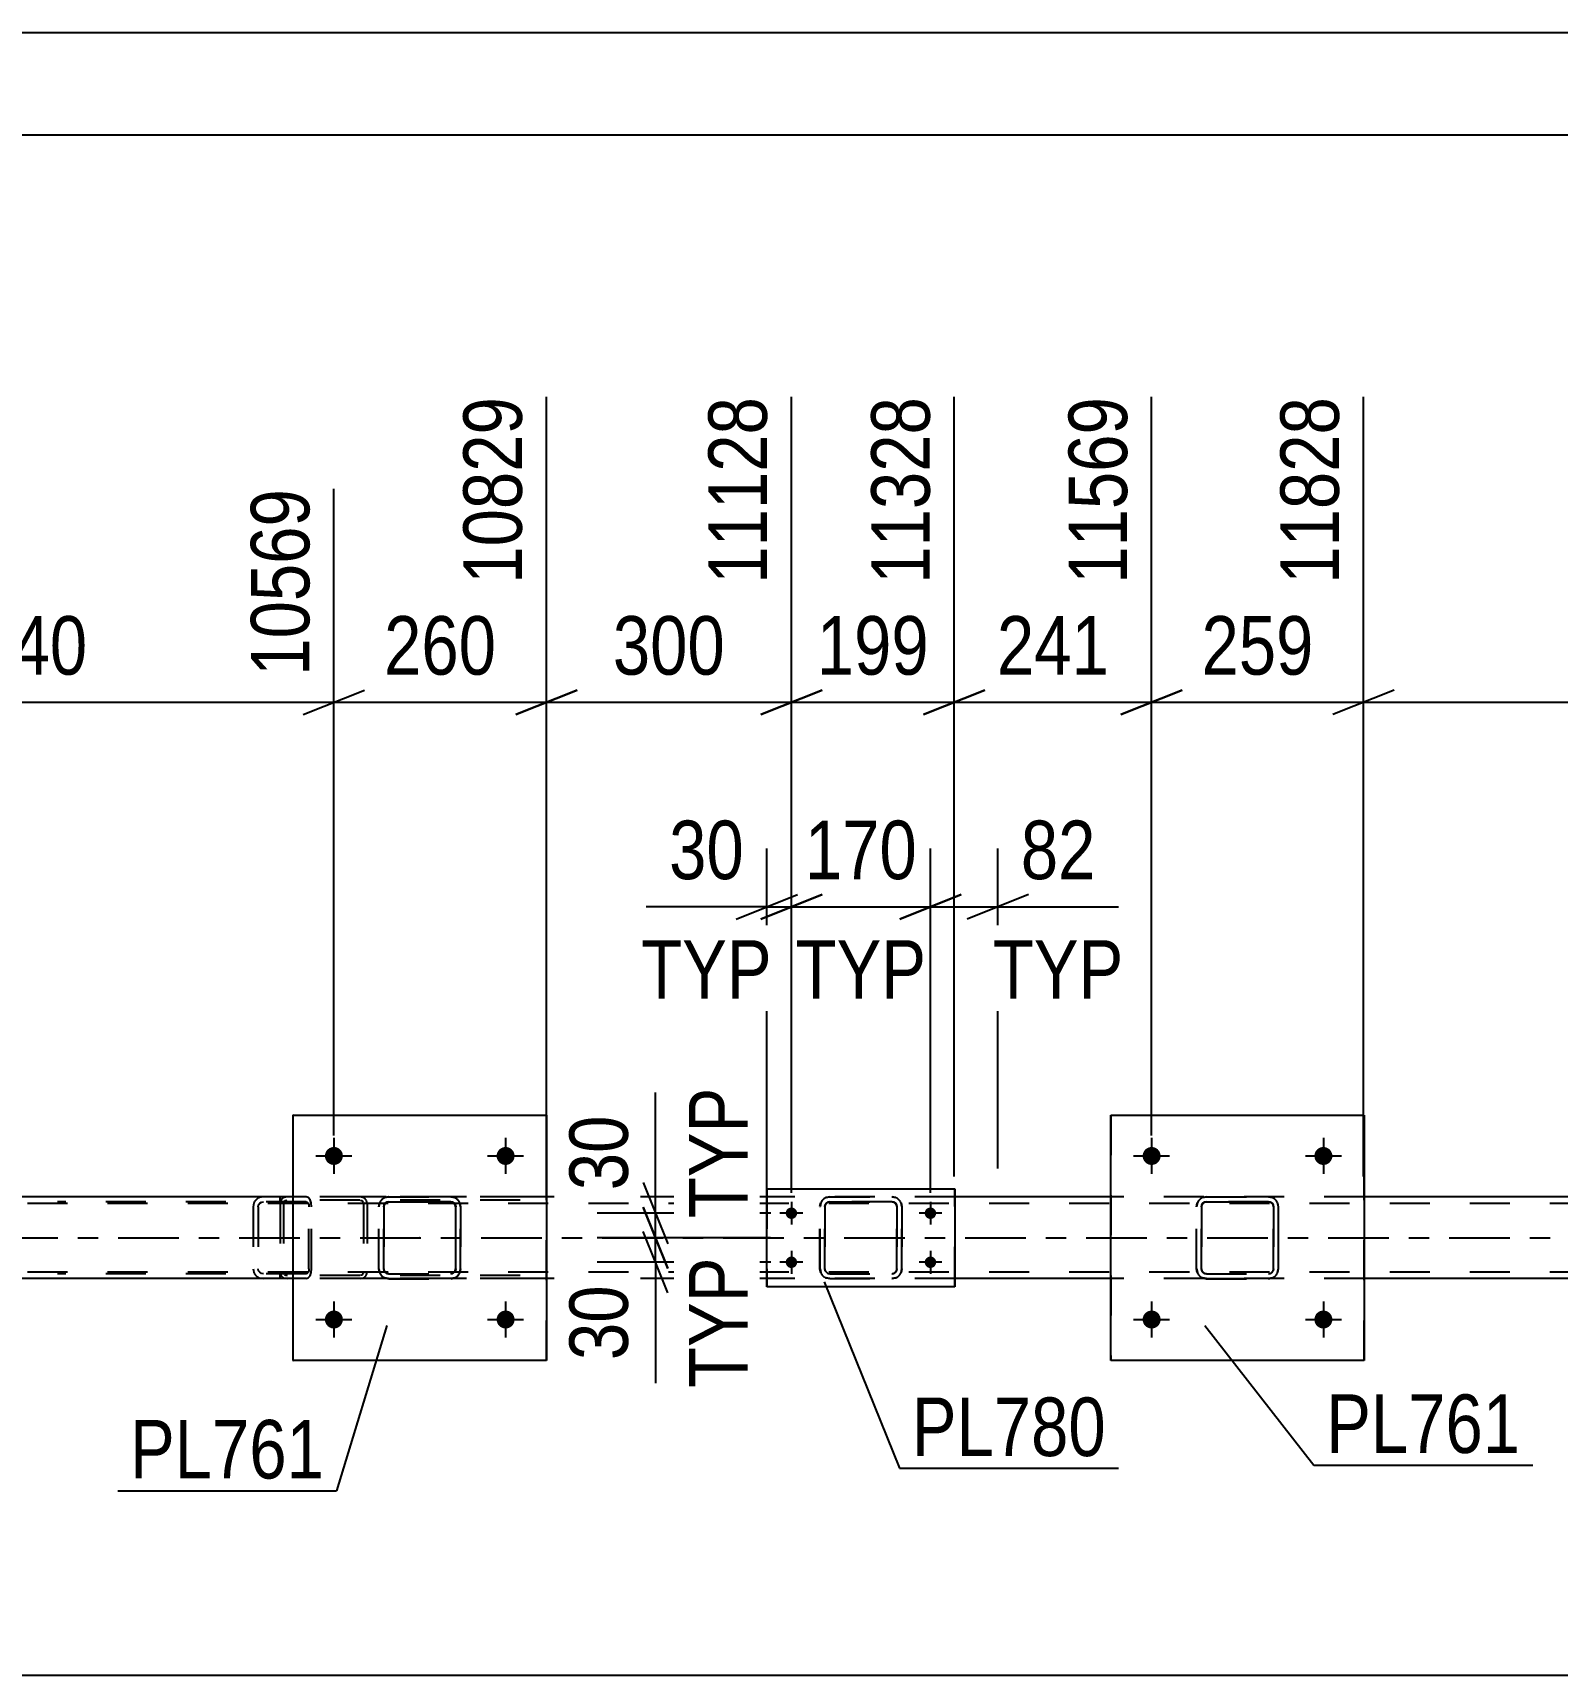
# Model space of a CAD drawing. Header units: millimetres. Extents: x -82 to 759, y -428 to 166.
# Drawn here: x 407.1 to 481.7, y 85.3 to 165.6 of the extents above; entities that cross this region are included whole.
import ezdxf

# ---------------------------------------------------------------- set-up
doc = ezdxf.new("R2010")
doc.units = ezdxf.units.MM
doc.linetypes.add('DXK_LINE_DOT2', pattern=[3.9198, 1.9599, -1.9599])
doc.linetypes.add('DXK_LINE_DOT3', pattern=[5.9187, 2.979, -0.9799, 0.9799, -0.9799])
doc.styles.add('Arial Narrow', font='ARIALN.TTF', dxfattribs={"height": 0.2})

# ---------------------------------------------------------------- blocks, each defined once
blk = doc.blocks.new('Unknown-814409776-1133')
at = {"color": 5, "linetype": 'Continuous'}
for p, q in [((759.422, 165.635), (-81.578, 165.635)), ((754.422, 160.635), (-76.578, 160.635))]:
    blk.add_line(p, q, dxfattribs=at)
blk = doc.blocks.new('Part-814409776-2544 - 2476')
at = {"color": 2, "linetype": 'Continuous'}
for p, q in [((459.818, 100.703), (459.818, 112.703)), ((459.818, 112.703), (459.818, 112.703)), ((459.818, 112.703), (472.218, 112.703)), ((472.218, 112.703), (472.218, 100.703)), ((459.818, 100.703), (459.818, 100.703)), ((472.218, 100.703), (459.818, 100.703))]:
    blk.add_line(p, q, dxfattribs=at)
at = {"color": 7, "linetype": 'DXK_LINE_DOT2'}
for p, q in [((459.818, 112.703), (459.818, 100.703)), ((459.818, 112.703), (459.818, 112.703)), ((472.218, 100.703), (472.218, 112.703)), ((459.818, 100.703), (459.818, 100.703))]:
    blk.add_line(p, q, dxfattribs=at)
blk = doc.blocks.new('Part-814409776-2545 - 2476')
at = {"color": 7, "linetype": 'DXK_LINE_DOT2'}
for p, q in [((464.31, 108.668), (464.494, 108.704)), ((464.498, 108.703), (464.315, 108.667)), ((464.402, 108.446), (464.324, 108.394)), ((464.329, 108.393), (464.406, 108.445)), ((464.494, 108.464), (464.402, 108.446)), ((464.406, 108.445), (464.498, 108.463)), ((464.498, 108.703), (464.494, 108.704)), ((464.494, 108.704), (467.534, 108.704)), ((464.494, 108.464), (464.498, 108.463)), ((467.534, 108.464), (464.494, 108.464)), ((464.498, 108.703), (467.538, 108.703)), ((464.498, 108.463), (467.538, 108.463)), ((467.534, 108.704), (467.538, 108.703)), ((467.534, 108.704), (467.717, 108.668)), ((467.538, 108.463), (467.534, 108.464)), ((467.625, 108.446), (467.534, 108.464)), ((467.722, 108.667), (467.538, 108.703)), ((467.538, 108.463), (467.63, 108.445)), ((467.625, 108.446), (467.63, 108.445)), ((467.703, 108.394), (467.625, 108.446)), ((467.63, 108.445), (467.708, 108.393)), ((464.014, 108.224), (464.05, 108.408)), ((464.014, 108.224), (464.018, 108.223)), ((464.014, 105.184), (464.014, 108.224)), ((464.055, 108.407), (464.018, 108.223)), ((464.018, 105.183), (464.018, 108.223)), ((464.272, 108.316), (464.254, 108.224)), ((464.258, 108.223), (464.254, 108.224)), ((464.254, 108.224), (464.254, 105.184)), ((464.258, 108.223), (464.277, 108.315)), ((464.258, 105.183), (464.258, 108.223)), ((464.324, 108.394), (464.272, 108.316)), ((464.277, 108.315), (464.329, 108.393)), ((467.755, 108.316), (467.703, 108.394)), ((467.708, 108.393), (467.76, 108.315)), ((467.774, 108.224), (467.755, 108.316)), ((467.76, 108.315), (467.778, 108.223)), ((467.778, 108.223), (467.774, 108.224)), ((467.774, 108.224), (467.774, 105.184)), ((467.778, 105.183), (467.778, 108.223)), ((467.977, 108.408), (468.014, 108.224)), ((468.018, 108.223), (467.982, 108.407)), ((468.018, 108.223), (468.014, 108.224)), ((468.014, 108.224), (468.014, 105.184)), ((468.018, 105.183), (468.018, 108.223)), ((464.018, 105.183), (464.014, 105.184)), ((464.05, 105.001), (464.014, 105.184)), ((464.018, 105.183), (464.055, 105)), ((464.254, 105.184), (464.258, 105.183)), ((464.254, 105.184), (464.272, 105.092)), ((464.277, 105.092), (464.258, 105.183)), ((464.272, 105.092), (464.324, 105.015)), ((464.329, 105.014), (464.277, 105.092)), ((464.31, 104.741), (464.315, 104.74)), ((464.494, 104.704), (464.31, 104.741)), ((464.315, 104.74), (464.498, 104.703)), ((464.324, 105.015), (464.402, 104.963)), ((464.406, 104.962), (464.329, 105.014)), ((464.402, 104.963), (464.494, 104.944)), ((464.498, 104.943), (464.406, 104.962)), ((464.498, 104.943), (464.494, 104.944)), ((464.494, 104.944), (467.534, 104.944)), ((464.498, 104.703), (464.494, 104.704)), ((464.494, 104.704), (467.534, 104.704)), ((464.498, 104.943), (467.538, 104.943)), ((464.498, 104.703), (467.538, 104.703)), ((467.534, 104.944), (467.625, 104.963)), ((467.534, 104.944), (467.538, 104.943)), ((467.717, 104.741), (467.534, 104.704)), ((467.534, 104.704), (467.538, 104.703)), ((467.63, 104.962), (467.538, 104.943)), ((467.538, 104.703), (467.722, 104.74)), ((467.625, 104.963), (467.703, 105.015)), ((467.708, 105.014), (467.63, 104.962)), ((467.703, 105.015), (467.755, 105.092)), ((467.76, 105.092), (467.708, 105.014)), ((467.755, 105.092), (467.774, 105.184)), ((467.778, 105.183), (467.76, 105.092)), ((467.774, 105.184), (467.778, 105.183)), ((468.014, 105.184), (467.977, 105.001)), ((467.982, 105), (468.018, 105.183)), ((468.014, 105.184), (468.018, 105.183))]:
    blk.add_line(p, q, dxfattribs=at)
at = {"color": 7, "linetype": 'DXK_LINE_DOT3'}
blk.add_line((466.021, 106.703), (466.01, 106.705), dxfattribs=at)
at = {"color": 7, "linetype": 'DXK_LINE_DOT2'}
for centre, start, end in [((464.494, 108.224), 112.5, 157.5), ((464.498, 108.223), 112.5, 157.5), ((467.534, 108.224), 22.49999, 67.49999), ((467.538, 108.223), 22.49999, 67.49999), ((464.494, 105.184), 202.49999, 247.49999), ((464.498, 105.183), 202.49999, 247.49999), ((467.534, 105.184), 292.5, 337.5), ((467.538, 105.183), 292.5, 337.5)]:
    blk.add_arc(centre, 0.48, start, end, dxfattribs=at)
blk = doc.blocks.new('Part-814409776-2550 - 2476')
at = {"color": 2, "linetype": 'Continuous'}
for p, q in [((419.819, 112.703), (419.818, 112.703)), ((419.819, 100.703), (419.819, 112.703)), ((419.819, 112.703), (432.219, 112.703)), ((432.219, 112.703), (432.219, 100.703)), ((419.818, 100.703), (419.819, 100.703)), ((432.219, 100.703), (419.819, 100.703))]:
    blk.add_line(p, q, dxfattribs=at)
at = {"color": 7, "linetype": 'DXK_LINE_DOT2'}
for p, q in [((419.818, 112.703), (419.818, 100.703)), ((419.819, 112.703), (419.818, 112.703)), ((432.218, 100.703), (432.218, 112.703)), ((419.819, 100.703), (419.818, 100.703))]:
    blk.add_line(p, q, dxfattribs=at)
blk = doc.blocks.new('Bolt-814409776-2529 - 2476')
at = {"linetype": 'Continuous'}
for points in [[(461.378, 110.704), (461.388, 110.796), (461.416, 110.883), (461.462, 110.963), (461.524, 111.031), (461.598, 111.085), (461.682, 111.123), (461.772, 111.142), (461.864, 111.142), (461.954, 111.123), (462.038, 111.085), (462.113, 111.031), (462.174, 110.963), (462.22, 110.883), (462.249, 110.796), (462.258, 110.704), (462.249, 110.613), (462.22, 110.525), (462.174, 110.445), (462.113, 110.377), (462.038, 110.323), (461.954, 110.286), (461.864, 110.266), (461.772, 110.266), (461.682, 110.286), (461.598, 110.323), (461.524, 110.377), (461.462, 110.445), (461.416, 110.525), (461.388, 110.613)], [(469.778, 110.704), (469.788, 110.796), (469.816, 110.883), (469.862, 110.963), (469.924, 111.031), (469.998, 111.085), (470.082, 111.123), (470.172, 111.142), (470.264, 111.142), (470.354, 111.123), (470.438, 111.085), (470.513, 111.031), (470.574, 110.963), (470.62, 110.883), (470.649, 110.796), (470.658, 110.704), (470.649, 110.613), (470.62, 110.525), (470.574, 110.445), (470.513, 110.377), (470.438, 110.323), (470.354, 110.286), (470.264, 110.266), (470.172, 110.266), (470.082, 110.286), (469.998, 110.323), (469.924, 110.377), (469.862, 110.445), (469.816, 110.525), (469.788, 110.613)]]:
    blk.add_hatch(color=1, dxfattribs=at).paths.add_polyline_path(points)
at = {"color": 1, "linetype": 'Continuous'}
for p, q in [((461.818, 111.584), (461.818, 109.824)), ((470.218, 111.584), (470.218, 109.824)), ((460.938, 110.704), (462.698, 110.704)), ((469.338, 110.704), (471.098, 110.704))]:
    blk.add_line(p, q, dxfattribs=at)
blk = doc.blocks.new('Bolt-814409776-2530 - 2476')
at = {"linetype": 'Continuous'}
for points in [[(461.378, 102.704), (461.388, 102.796), (461.416, 102.883), (461.462, 102.963), (461.524, 103.031), (461.598, 103.085), (461.682, 103.123), (461.772, 103.142), (461.864, 103.142), (461.954, 103.123), (462.038, 103.085), (462.113, 103.031), (462.174, 102.963), (462.22, 102.883), (462.249, 102.796), (462.258, 102.704), (462.249, 102.613), (462.22, 102.525), (462.174, 102.445), (462.113, 102.377), (462.038, 102.323), (461.954, 102.286), (461.864, 102.266), (461.772, 102.266), (461.682, 102.286), (461.598, 102.323), (461.524, 102.377), (461.462, 102.445), (461.416, 102.525), (461.388, 102.613)], [(469.778, 102.704), (469.788, 102.796), (469.816, 102.883), (469.862, 102.963), (469.924, 103.031), (469.998, 103.085), (470.082, 103.123), (470.172, 103.142), (470.264, 103.142), (470.354, 103.123), (470.438, 103.085), (470.513, 103.031), (470.574, 102.963), (470.62, 102.883), (470.649, 102.796), (470.658, 102.704), (470.649, 102.613), (470.62, 102.525), (470.574, 102.445), (470.513, 102.377), (470.438, 102.323), (470.354, 102.286), (470.264, 102.266), (470.172, 102.266), (470.082, 102.286), (469.998, 102.323), (469.924, 102.377), (469.862, 102.445), (469.816, 102.525), (469.788, 102.613)]]:
    blk.add_hatch(color=1, dxfattribs=at).paths.add_polyline_path(points)
at = {"color": 1, "linetype": 'Continuous'}
for p, q in [((461.818, 103.584), (461.818, 101.824)), ((470.218, 103.584), (470.218, 101.824)), ((460.938, 102.704), (462.698, 102.704)), ((469.338, 102.704), (471.098, 102.704))]:
    blk.add_line(p, q, dxfattribs=at)
blk = doc.blocks.new('Bolt-814409776-2531 - 2476')
at = {"linetype": 'Continuous'}
for points in [[(421.379, 110.704), (421.388, 110.796), (421.417, 110.883), (421.463, 110.963), (421.524, 111.031), (421.599, 111.085), (421.683, 111.123), (421.773, 111.142), (421.865, 111.142), (421.955, 111.123), (422.039, 111.085), (422.113, 111.031), (422.175, 110.963), (422.221, 110.883), (422.249, 110.796), (422.259, 110.704), (422.249, 110.613), (422.22, 110.525), (422.174, 110.445), (422.113, 110.377), (422.039, 110.323), (421.954, 110.286), (421.865, 110.266), (421.773, 110.266), (421.683, 110.286), (421.599, 110.323), (421.524, 110.377), (421.463, 110.445), (421.417, 110.525), (421.388, 110.613)], [(429.779, 110.704), (429.788, 110.796), (429.817, 110.883), (429.863, 110.963), (429.924, 111.031), (429.999, 111.085), (430.083, 111.123), (430.173, 111.142), (430.265, 111.142), (430.355, 111.123), (430.439, 111.085), (430.513, 111.031), (430.575, 110.963), (430.621, 110.883), (430.649, 110.796), (430.659, 110.704), (430.649, 110.613), (430.62, 110.525), (430.574, 110.445), (430.513, 110.377), (430.439, 110.323), (430.354, 110.286), (430.265, 110.266), (430.173, 110.266), (430.083, 110.286), (429.999, 110.323), (429.924, 110.377), (429.863, 110.445), (429.817, 110.525), (429.788, 110.613)]]:
    blk.add_hatch(color=1, dxfattribs=at).paths.add_polyline_path(points)
at = {"color": 1, "linetype": 'Continuous'}
for p, q in [((421.819, 111.584), (421.819, 109.824)), ((430.219, 111.584), (430.219, 109.824)), ((420.939, 110.704), (422.699, 110.704)), ((429.339, 110.704), (431.099, 110.704))]:
    blk.add_line(p, q, dxfattribs=at)
blk = doc.blocks.new('Bolt-814409776-2532 - 2476')
at = {"linetype": 'Continuous'}
for points in [[(421.379, 102.704), (421.388, 102.796), (421.417, 102.883), (421.463, 102.963), (421.524, 103.031), (421.599, 103.085), (421.683, 103.123), (421.773, 103.142), (421.865, 103.142), (421.955, 103.123), (422.039, 103.085), (422.113, 103.031), (422.175, 102.963), (422.221, 102.883), (422.249, 102.796), (422.259, 102.704), (422.249, 102.613), (422.22, 102.525), (422.174, 102.445), (422.113, 102.377), (422.039, 102.323), (421.954, 102.286), (421.865, 102.266), (421.773, 102.266), (421.683, 102.286), (421.599, 102.323), (421.524, 102.377), (421.463, 102.445), (421.417, 102.525), (421.388, 102.613)], [(429.779, 102.704), (429.788, 102.796), (429.817, 102.883), (429.863, 102.963), (429.924, 103.031), (429.999, 103.085), (430.083, 103.123), (430.173, 103.142), (430.265, 103.142), (430.355, 103.123), (430.439, 103.085), (430.513, 103.031), (430.575, 102.963), (430.621, 102.883), (430.649, 102.796), (430.659, 102.704), (430.649, 102.613), (430.62, 102.525), (430.574, 102.445), (430.513, 102.377), (430.439, 102.323), (430.354, 102.286), (430.265, 102.266), (430.173, 102.266), (430.083, 102.286), (429.999, 102.323), (429.924, 102.377), (429.863, 102.445), (429.817, 102.525), (429.788, 102.613)]]:
    blk.add_hatch(color=1, dxfattribs=at).paths.add_polyline_path(points)
at = {"color": 1, "linetype": 'Continuous'}
for p, q in [((421.819, 103.584), (421.819, 101.824)), ((430.219, 103.584), (430.219, 101.824)), ((420.939, 102.704), (422.699, 102.704)), ((429.339, 102.704), (431.099, 102.704))]:
    blk.add_line(p, q, dxfattribs=at)
blk = doc.blocks.new('Part-814409776-2551 - 2476')
at = {"color": 7, "linetype": 'DXK_LINE_DOT2'}
for p, q in [((424.31, 108.668), (424.494, 108.704)), ((424.498, 108.703), (424.315, 108.667)), ((424.402, 108.446), (424.324, 108.394)), ((424.329, 108.393), (424.407, 108.445)), ((424.494, 108.464), (424.402, 108.446)), ((424.407, 108.445), (424.498, 108.463)), ((424.498, 108.703), (424.494, 108.704)), ((424.494, 108.704), (427.534, 108.704)), ((424.494, 108.464), (424.498, 108.463)), ((427.534, 108.464), (424.494, 108.464)), ((424.498, 108.703), (427.538, 108.703)), ((424.498, 108.463), (427.538, 108.463)), ((427.534, 108.704), (427.538, 108.703)), ((427.534, 108.704), (427.717, 108.668)), ((427.538, 108.463), (427.534, 108.464)), ((427.626, 108.446), (427.534, 108.464)), ((427.722, 108.667), (427.538, 108.703)), ((427.538, 108.463), (427.63, 108.445)), ((427.626, 108.446), (427.63, 108.445)), ((427.703, 108.394), (427.626, 108.446)), ((427.63, 108.445), (427.708, 108.393)), ((424.014, 108.224), (424.05, 108.408)), ((424.014, 108.224), (424.018, 108.223)), ((424.014, 105.184), (424.014, 108.224)), ((424.055, 108.407), (424.018, 108.223)), ((424.018, 105.183), (424.018, 108.223)), ((424.272, 108.316), (424.254, 108.224)), ((424.258, 108.223), (424.254, 108.224)), ((424.254, 108.224), (424.254, 105.184)), ((424.258, 108.223), (424.277, 108.315)), ((424.258, 105.183), (424.258, 108.223)), ((424.324, 108.394), (424.272, 108.316)), ((424.277, 108.315), (424.329, 108.393)), ((427.755, 108.316), (427.703, 108.394)), ((427.708, 108.393), (427.76, 108.315)), ((427.774, 108.224), (427.755, 108.316)), ((427.76, 108.315), (427.778, 108.223)), ((427.778, 108.223), (427.774, 108.224)), ((427.774, 108.224), (427.774, 105.184)), ((427.778, 105.183), (427.778, 108.223)), ((427.977, 108.408), (428.014, 108.224)), ((428.018, 108.223), (427.982, 108.407)), ((428.018, 108.223), (428.014, 108.224)), ((428.014, 108.224), (428.014, 105.184)), ((428.018, 105.183), (428.018, 108.223)), ((424.018, 105.183), (424.014, 105.184)), ((424.05, 105.001), (424.014, 105.184)), ((424.018, 105.183), (424.055, 105)), ((424.254, 105.184), (424.258, 105.183)), ((424.254, 105.184), (424.272, 105.092)), ((424.277, 105.092), (424.258, 105.183)), ((424.272, 105.092), (424.324, 105.015)), ((424.329, 105.014), (424.277, 105.092)), ((424.31, 104.741), (424.315, 104.74)), ((424.494, 104.704), (424.31, 104.741)), ((424.315, 104.74), (424.498, 104.703)), ((424.324, 105.015), (424.402, 104.963)), ((424.407, 104.962), (424.329, 105.014)), ((424.402, 104.963), (424.494, 104.944)), ((424.498, 104.943), (424.407, 104.962)), ((424.498, 104.943), (424.494, 104.944)), ((424.494, 104.944), (427.534, 104.944)), ((424.498, 104.703), (424.494, 104.704)), ((424.494, 104.704), (427.534, 104.704)), ((424.498, 104.943), (427.538, 104.943)), ((424.498, 104.703), (427.538, 104.703)), ((427.534, 104.944), (427.626, 104.963)), ((427.534, 104.944), (427.538, 104.943)), ((427.717, 104.741), (427.534, 104.704)), ((427.534, 104.704), (427.538, 104.703)), ((427.63, 104.962), (427.538, 104.943)), ((427.538, 104.703), (427.722, 104.74)), ((427.626, 104.963), (427.703, 105.015)), ((427.708, 105.014), (427.63, 104.962)), ((427.703, 105.015), (427.755, 105.092)), ((427.76, 105.092), (427.708, 105.014)), ((427.755, 105.092), (427.774, 105.184)), ((427.778, 105.183), (427.76, 105.092)), ((427.774, 105.184), (427.778, 105.183)), ((428.014, 105.184), (427.977, 105.001)), ((427.982, 105), (428.018, 105.183)), ((428.014, 105.184), (428.018, 105.183))]:
    blk.add_line(p, q, dxfattribs=at)
at = {"color": 7, "linetype": 'DXK_LINE_DOT3'}
blk.add_line((426.022, 106.703), (426.011, 106.705), dxfattribs=at)
at = {"color": 7, "linetype": 'DXK_LINE_DOT2'}
for centre, start, end in [((424.494, 108.224), 112.5, 157.5), ((424.498, 108.223), 112.5, 157.5), ((427.534, 108.224), 22.49999, 67.49999), ((427.538, 108.223), 22.49999, 67.49999), ((424.494, 105.184), 202.49999, 247.49999), ((424.498, 105.183), 202.49999, 247.49999), ((427.534, 105.184), 292.5, 337.5), ((427.538, 105.183), 292.5, 337.5)]:
    blk.add_arc(centre, 0.48, start, end, dxfattribs=at)
blk = doc.blocks.new('Part-814409776-2566 - 2476')
at = {"color": 2, "linetype": 'Continuous'}
for p, q in [((419.819, 108.704), (392.219, 108.704)), ((442.999, 108.704), (432.219, 108.704)), ((459.818, 108.704), (452.199, 108.704)), ((499.821, 108.704), (472.218, 108.704)), ((419.819, 104.704), (392.219, 104.704)), ((442.999, 104.704), (432.219, 104.704)), ((459.818, 104.704), (452.199, 104.704)), ((499.821, 104.704), (472.218, 104.704))]:
    blk.add_line(p, q, dxfattribs=at)
at = {"color": 7, "linetype": 'DXK_LINE_DOT2'}
for p, q in [((432.219, 108.704), (419.819, 108.704)), ((452.199, 108.704), (442.999, 108.704)), ((472.218, 108.704), (459.818, 108.704)), ((647.894, 108.384), (50.22, 108.384)), ((647.894, 105.024), (50.22, 105.024)), ((432.219, 104.704), (419.819, 104.704)), ((452.199, 104.704), (442.999, 104.704)), ((472.218, 104.704), (459.818, 104.704))]:
    blk.add_line(p, q, dxfattribs=at)
at = {"color": 7, "linetype": 'DXK_LINE_DOT3'}
blk.add_line((50.22, 106.704), (647.894, 106.704), dxfattribs=at)
blk = doc.blocks.new('Part-814409776-2676 - 2476')
at = {"color": 7, "linetype": 'DXK_LINE_DOT2'}
for p, q in [((419.21, 108.507), (419.184, 108.384)), ((419.354, 108.384), (419.367, 108.446)), ((419.367, 108.446), (419.404, 108.497)), ((419.525, 108.704), (419.394, 108.68)), ((419.404, 108.497), (419.459, 108.532)), ((419.459, 108.532), (419.525, 108.544)), ((434.853, 108.704), (419.525, 108.704)), ((434.853, 108.544), (419.525, 108.544)), ((423.23, 108.68), (423.1, 108.704)), ((423.1, 108.544), (423.165, 108.532)), ((423.165, 108.532), (423.221, 108.497)), ((423.221, 108.497), (423.257, 108.446)), ((423.257, 108.446), (423.27, 108.384)), ((423.441, 108.384), (423.415, 108.507)), ((419.184, 108.384), (419.184, 105.024)), ((419.354, 108.384), (419.354, 105.024)), ((423.27, 108.384), (423.27, 105.024)), ((423.441, 108.384), (423.441, 105.024)), ((419.184, 105.024), (419.21, 104.902)), ((419.367, 104.963), (419.354, 105.024)), ((419.404, 104.911), (419.367, 104.963)), ((419.394, 104.729), (419.525, 104.704)), ((419.404, 104.911), (419.435, 104.892)), ((419.435, 104.892), (419.459, 104.877)), ((419.459, 104.877), (419.525, 104.864)), ((434.853, 104.864), (419.525, 104.864)), ((434.853, 104.704), (419.525, 104.704)), ((423.165, 104.877), (423.1, 104.864)), ((423.1, 104.704), (423.23, 104.729)), ((423.221, 104.911), (423.165, 104.877)), ((423.257, 104.963), (423.221, 104.911)), ((423.27, 105.024), (423.257, 104.963)), ((423.415, 104.902), (423.441, 105.024))]:
    blk.add_line(p, q, dxfattribs=at)
for centre, start, end in [((419.512, 108.37), 110.75831, 155.68004), ((423.113, 108.37), 24.31996, 69.24168), ((419.512, 105.038), 204.31996, 249.24168), ((423.113, 105.038), 290.75831, 335.68004)]:
    blk.add_arc(centre, 0.331, start, end, dxfattribs=at)
blk = doc.blocks.new('Part-814409776-2746 - 2476')
at = {"color": 7, "linetype": 'DXK_LINE_DOT2'}
for p, q in [((445.737, 108.564), (445.739, 108.564)), ((445.892, 108.668), (446.076, 108.705)), ((446.078, 108.705), (445.895, 108.668)), ((445.984, 108.446), (445.906, 108.394)), ((445.909, 108.394), (445.987, 108.446)), ((446.076, 108.465), (445.984, 108.446)), ((445.987, 108.446), (446.078, 108.465)), ((446.078, 108.705), (446.076, 108.705)), ((446.076, 108.705), (449.116, 108.705)), ((446.076, 108.465), (446.078, 108.465)), ((449.116, 108.465), (446.076, 108.465)), ((446.078, 108.705), (449.118, 108.705)), ((446.078, 108.465), (449.118, 108.465)), ((449.116, 108.705), (449.118, 108.705)), ((449.116, 108.705), (449.3, 108.668)), ((449.118, 108.465), (449.116, 108.465)), ((449.208, 108.446), (449.116, 108.465)), ((449.302, 108.668), (449.118, 108.705)), ((449.118, 108.465), (449.21, 108.446)), ((449.286, 108.394), (449.208, 108.446)), ((449.21, 108.446), (449.288, 108.394)), ((445.596, 108.225), (445.633, 108.408)), ((445.596, 108.225), (445.598, 108.225)), ((445.596, 105.185), (445.596, 108.225)), ((445.635, 108.408), (445.598, 108.225)), ((445.598, 105.185), (445.598, 108.225)), ((445.854, 108.317), (445.836, 108.225)), ((445.838, 108.225), (445.836, 108.225)), ((445.836, 108.225), (445.836, 105.185)), ((445.838, 108.225), (445.857, 108.317)), ((445.838, 105.185), (445.838, 108.225)), ((445.906, 108.394), (445.854, 108.317)), ((445.857, 108.317), (445.909, 108.394)), ((449.286, 108.394), (449.288, 108.394)), ((449.338, 108.317), (449.286, 108.394)), ((449.288, 108.394), (449.34, 108.317)), ((449.356, 108.225), (449.338, 108.317)), ((449.34, 108.317), (449.358, 108.225)), ((449.358, 108.225), (449.356, 108.225)), ((449.356, 108.225), (449.356, 105.185)), ((449.358, 105.185), (449.358, 108.225)), ((449.559, 108.408), (449.596, 108.225)), ((449.598, 108.225), (449.562, 108.408)), ((449.598, 108.225), (449.596, 108.225)), ((449.596, 108.225), (449.596, 105.185)), ((449.598, 105.185), (449.598, 108.225)), ((445.598, 105.185), (445.596, 105.185)), ((445.633, 105.001), (445.596, 105.185)), ((445.598, 105.185), (445.635, 105.001)), ((445.737, 104.845), (445.739, 104.845)), ((445.836, 105.185), (445.838, 105.185)), ((445.836, 105.185), (445.854, 105.093)), ((445.857, 105.093), (445.838, 105.185)), ((445.854, 105.093), (445.906, 105.015)), ((445.909, 105.015), (445.857, 105.093)), ((446.076, 104.705), (445.892, 104.741)), ((445.895, 104.741), (446.078, 104.705)), ((445.906, 105.015), (445.984, 104.963)), ((445.987, 104.963), (445.909, 105.015)), ((445.984, 104.963), (446.076, 104.945)), ((446.078, 104.945), (445.987, 104.963)), ((446.078, 104.945), (446.076, 104.945)), ((446.076, 104.945), (449.116, 104.945)), ((446.078, 104.705), (446.076, 104.705)), ((446.076, 104.705), (449.116, 104.705)), ((446.078, 104.945), (449.118, 104.945)), ((446.078, 104.705), (449.118, 104.705)), ((449.116, 104.945), (449.208, 104.963)), ((449.116, 104.945), (449.118, 104.945)), ((449.3, 104.741), (449.116, 104.705)), ((449.116, 104.705), (449.118, 104.705)), ((449.21, 104.963), (449.118, 104.945)), ((449.118, 104.705), (449.302, 104.741)), ((449.208, 104.963), (449.286, 105.015)), ((449.288, 105.015), (449.21, 104.963)), ((449.286, 105.015), (449.338, 105.093)), ((449.286, 105.015), (449.288, 105.015)), ((449.34, 105.093), (449.288, 105.015)), ((449.338, 105.093), (449.356, 105.185)), ((449.358, 105.185), (449.34, 105.093)), ((449.356, 105.185), (449.358, 105.185)), ((449.596, 105.185), (449.559, 105.001)), ((449.562, 105.001), (449.598, 105.185)), ((449.596, 105.185), (449.598, 105.185))]:
    blk.add_line(p, q, dxfattribs=at)
at = {"color": 7, "linetype": 'DXK_LINE_DOT3'}
blk.add_line((447.6, 106.705), (447.594, 106.705), dxfattribs=at)
at = {"color": 7, "linetype": 'DXK_LINE_DOT2'}
for centre, start, end in [((446.076, 108.225), 112.5, 157.5), ((446.078, 108.225), 112.5, 157.5), ((449.116, 108.225), 22.5, 67.5), ((449.118, 108.225), 22.5, 67.5), ((446.076, 105.185), 202.5, 247.5), ((446.078, 105.185), 202.5, 247.5), ((449.116, 105.185), 292.5, 337.5), ((449.118, 105.185), 292.5, 337.5)]:
    blk.add_arc(centre, 0.48, start, end, dxfattribs=at)
blk = doc.blocks.new('Part-814409776-2765 - 2476')
at = {"color": 7, "linetype": 'DXK_LINE_DOT2'}
for p, q in [((420.46, 108.704), (408.304, 108.704)), ((420.46, 108.464), (408.304, 108.464)), ((418.369, 108.704), (418.176, 108.668)), ((418.191, 108.394), (418.273, 108.446)), ((418.273, 108.446), (418.369, 108.464)), ((419.184, 108.464), (419.184, 108.704)), ((420.564, 108.668), (420.46, 108.704)), ((420.46, 108.464), (420.512, 108.446)), ((420.512, 108.446), (420.556, 108.394)), ((420.652, 108.564), (420.564, 108.668)), ((420.71, 108.408), (420.652, 108.564)), ((417.884, 108.309), (417.866, 108.224)), ((417.866, 108.224), (417.866, 105.184)), ((417.904, 108.408), (417.884, 108.309)), ((418.117, 108.224), (418.137, 108.316)), ((418.117, 108.224), (418.117, 105.184)), ((418.137, 108.316), (418.191, 108.394)), ((420.556, 108.394), (420.585, 108.316)), ((420.585, 108.316), (420.596, 108.224)), ((420.596, 105.184), (420.596, 108.224)), ((420.731, 108.224), (420.71, 108.408)), ((420.731, 105.184), (420.731, 108.224)), ((420.46, 104.944), (408.304, 104.944)), ((420.46, 104.704), (408.304, 104.704)), ((417.866, 105.184), (417.884, 105.099)), ((417.884, 105.099), (417.904, 105.001)), ((418.137, 105.092), (418.117, 105.184)), ((418.191, 105.015), (418.137, 105.092)), ((418.176, 104.741), (418.369, 104.704)), ((418.273, 104.963), (418.191, 105.015)), ((418.369, 104.944), (418.273, 104.963)), ((419.184, 104.704), (419.184, 104.944)), ((420.512, 104.963), (420.46, 104.944)), ((420.46, 104.704), (420.564, 104.741)), ((420.556, 105.015), (420.512, 104.963)), ((420.585, 105.092), (420.556, 105.015)), ((420.564, 104.741), (420.652, 104.845)), ((420.596, 105.184), (420.585, 105.092)), ((420.652, 104.845), (420.71, 105.001)), ((420.71, 105.001), (420.731, 105.184))]:
    blk.add_line(p, q, dxfattribs=at)
for centre, start, end in [((418.354, 108.209), 111.1941, 156.15059), ((418.354, 105.2), 203.8494, 248.8059)]:
    blk.add_arc(centre, 0.492, start, end, dxfattribs=at)
blk = doc.blocks.new('Bolt-814409776-2766 - 2476')
at = {"linetype": 'Continuous'}
for points in [[(443.919, 107.905), (443.925, 107.963), (443.943, 108.019), (443.972, 108.069), (444.011, 108.113), (444.059, 108.147), (444.112, 108.171), (444.169, 108.183), (444.228, 108.183), (444.285, 108.171), (444.339, 108.147), (444.386, 108.113), (444.425, 108.069), (444.454, 108.019), (444.472, 107.963), (444.479, 107.905), (444.472, 107.847), (444.454, 107.791), (444.425, 107.74), (444.386, 107.697), (444.339, 107.662), (444.285, 107.638), (444.228, 107.626), (444.169, 107.626), (444.112, 107.638), (444.059, 107.662), (444.011, 107.697), (443.972, 107.74), (443.943, 107.791), (443.925, 107.846)], [(450.719, 107.905), (450.725, 107.963), (450.743, 108.019), (450.772, 108.069), (450.811, 108.113), (450.859, 108.147), (450.912, 108.171), (450.969, 108.183), (451.028, 108.183), (451.085, 108.171), (451.139, 108.147), (451.186, 108.113), (451.225, 108.069), (451.254, 108.019), (451.272, 107.963), (451.279, 107.905), (451.272, 107.847), (451.254, 107.791), (451.225, 107.74), (451.186, 107.697), (451.139, 107.662), (451.085, 107.638), (451.028, 107.626), (450.969, 107.626), (450.912, 107.638), (450.859, 107.662), (450.811, 107.697), (450.772, 107.74), (450.743, 107.791), (450.725, 107.846)], [(443.919, 105.505), (443.925, 105.563), (443.943, 105.619), (443.972, 105.669), (444.011, 105.713), (444.059, 105.747), (444.112, 105.771), (444.169, 105.783), (444.228, 105.783), (444.285, 105.771), (444.339, 105.747), (444.386, 105.713), (444.425, 105.669), (444.454, 105.619), (444.472, 105.563), (444.479, 105.505), (444.472, 105.447), (444.454, 105.391), (444.425, 105.34), (444.386, 105.297), (444.339, 105.262), (444.285, 105.238), (444.228, 105.226), (444.169, 105.226), (444.112, 105.238), (444.059, 105.262), (444.011, 105.297), (443.972, 105.34), (443.943, 105.391), (443.925, 105.446)], [(450.719, 105.505), (450.725, 105.563), (450.743, 105.619), (450.772, 105.669), (450.811, 105.713), (450.859, 105.747), (450.912, 105.771), (450.969, 105.783), (451.028, 105.783), (451.085, 105.771), (451.139, 105.747), (451.186, 105.713), (451.225, 105.669), (451.254, 105.619), (451.272, 105.563), (451.279, 105.505), (451.272, 105.447), (451.254, 105.391), (451.225, 105.34), (451.186, 105.297), (451.139, 105.262), (451.085, 105.238), (451.028, 105.226), (450.969, 105.226), (450.912, 105.238), (450.859, 105.262), (450.811, 105.297), (450.772, 105.34), (450.743, 105.391), (450.725, 105.446)]]:
    blk.add_hatch(color=1, dxfattribs=at).paths.add_polyline_path(points)
at = {"color": 1, "linetype": 'Continuous'}
for p, q in [((444.199, 108.465), (444.199, 107.345)), ((450.999, 108.465), (450.999, 107.345)), ((444.759, 107.905), (443.639, 107.905)), ((451.559, 107.905), (450.439, 107.905)), ((444.199, 106.065), (444.199, 104.945)), ((450.999, 106.065), (450.999, 104.945)), ((444.759, 105.505), (443.639, 105.505)), ((451.559, 105.505), (450.439, 105.505))]:
    blk.add_line(p, q, dxfattribs=at)
blk = doc.blocks.new('Part-814409776-2772 - 2476')
at = {"color": 2, "linetype": 'Continuous'}
for p, q in [((442.999, 109.105), (442.998, 109.105)), ((442.999, 104.305), (442.999, 109.105)), ((442.999, 109.105), (452.199, 109.105)), ((452.199, 109.105), (452.199, 104.305)), ((442.998, 104.305), (442.999, 104.305)), ((452.199, 104.305), (442.999, 104.305))]:
    blk.add_line(p, q, dxfattribs=at)
at = {"color": 7, "linetype": 'DXK_LINE_DOT2'}
for p, q in [((442.998, 109.105), (442.998, 104.305)), ((442.999, 109.105), (442.998, 109.105)), ((452.198, 104.305), (452.198, 109.105)), ((442.999, 104.305), (442.998, 104.305))]:
    blk.add_line(p, q, dxfattribs=at)
blk = doc.blocks.new('StraightDimension-814409776-3589 - 2476')
at = {"color": 7, "linetype": 'Continuous'}
for p, q in [((436.95, 108.204), (438.15, 105.204)), ((438.15, 104.005), (436.95, 107.005)), ((443.173, 106.704), (434.7, 106.704)), ((437.55, 105.505), (437.55, 106.704)), ((443.199, 105.505), (434.7, 105.505)), ((437.55, 105.505), (437.55, 99.598)), ((437.55, 105.505), (437.55, 99.598))]:
    blk.add_line(p, q, dxfattribs=at)
at = {"color": 0, "linetype": 'Continuous'}
blk.add_wipeout([(442.65, 106.346), (438.45, 106.346), (438.45, 98.757), (442.65, 98.757)], dxfattribs=at)
at = {"color": 0}
blk.add_wipeout([(436.8, 104.98), (432.6, 104.98), (432.6, 100.123), (436.8, 100.123)], dxfattribs=at)
at = {"color": 3, "linetype": 'Continuous', "style": 'Arial Narrow'}
blk.add_text('TYP', height=2.8633, rotation=90.00021, dxfattribs=at).set_placement((442.05, 99.357))
at = {"color": 3, "style": 'Arial Narrow'}
blk.add_text('30', height=2.8633, rotation=90.00021, dxfattribs=at).set_placement((436.2, 100.723))
blk = doc.blocks.new('StraightDimension-814409776-3606 - 2476')
at = {"color": 7, "linetype": 'Continuous'}
for p, q in [((437.55, 107.905), (437.55, 113.811)), ((437.55, 107.905), (437.55, 113.811)), ((436.95, 109.405), (438.15, 106.405)), ((443.199, 107.905), (434.7, 107.905)), ((438.15, 105.204), (436.95, 108.204)), ((437.55, 106.704), (437.55, 107.905)), ((443.173, 106.704), (434.7, 106.704))]:
    blk.add_line(p, q, dxfattribs=at)
at = {"color": 0, "linetype": 'Continuous'}
blk.add_wipeout([(442.65, 114.653), (438.45, 114.653), (438.45, 107.063), (442.65, 107.063)], dxfattribs=at)
at = {"color": 0}
blk.add_wipeout([(436.8, 113.286), (432.6, 113.286), (432.6, 108.43), (436.8, 108.43)], dxfattribs=at)
at = {"color": 3, "linetype": 'Continuous', "style": 'Arial Narrow'}
blk.add_text('TYP', height=2.8633, rotation=90.00021, dxfattribs=at).set_placement((442.05, 107.663))
at = {"color": 3, "style": 'Arial Narrow'}
blk.add_text('30', height=2.8633, rotation=90.00021, dxfattribs=at).set_placement((436.2, 109.03))
blk = doc.blocks.new('StraightDimension-814409776-30408 - 2476')
at = {"color": 7, "linetype": 'Continuous'}
for p, q in [((444.199, 108.905), (444.199, 147.834)), ((452.166, 109.704), (452.166, 147.834)), ((442.699, 132.294), (445.699, 133.494)), ((453.666, 133.494), (450.666, 132.294)), ((444.199, 132.894), (452.166, 132.894))]:
    blk.add_line(p, q, dxfattribs=at)
at = {"color": 0}
blk.add_wipeout([(451.524, 133.644), (451.524, 137.844), (444.84, 137.844), (444.84, 133.644)], dxfattribs=at)
at = {"color": 3, "style": 'Arial Narrow'}
blk.add_text('199', height=2.8633, dxfattribs=at).set_placement((445.44, 134.244))
at = {"color": 0, "linetype": 'Continuous'}
blk.add_wipeout([(451.566, 148.434), (447.366, 148.434), (447.366, 138.094), (451.566, 138.094)], dxfattribs=at)
at = {"color": 3, "linetype": 'Continuous', "style": 'Arial Narrow'}
blk.add_text('11328', height=2.8633, rotation=90.00021, dxfattribs=at).set_placement((450.966, 138.694))
blk = doc.blocks.new('StraightDimension-814409776-30407 - 2476')
at = {"color": 7, "linetype": 'Continuous'}
for p, q in [((452.166, 109.704), (452.166, 147.834)), ((461.818, 111.704), (461.818, 147.834)), ((450.666, 132.294), (453.666, 133.494)), ((463.318, 133.494), (460.318, 132.294)), ((452.166, 132.894), (461.818, 132.894))]:
    blk.add_line(p, q, dxfattribs=at)
at = {"color": 0}
blk.add_wipeout([(460.334, 133.644), (460.334, 137.844), (453.65, 137.844), (453.65, 133.644)], dxfattribs=at)
at = {"color": 3, "style": 'Arial Narrow'}
blk.add_text('241', height=2.8633, dxfattribs=at).set_placement((454.25, 134.244))
at = {"color": 0, "linetype": 'Continuous'}
blk.add_wipeout([(461.218, 148.434), (457.018, 148.434), (457.018, 138.094), (461.218, 138.094)], dxfattribs=at)
at = {"color": 3, "linetype": 'Continuous', "style": 'Arial Narrow'}
blk.add_text('11569', height=2.8633, rotation=90.00021, dxfattribs=at).set_placement((460.618, 138.694))
blk = doc.blocks.new('StraightDimension-814409776-2878 - 2476')
at = {"color": 7, "linetype": 'Continuous'}
blk.add_line((82.655, 85.311), (647.894, 85.311), dxfattribs=at)
blk = doc.blocks.new('StraightDimension-814409776-3624 - 2476')
at = {"color": 7, "linetype": 'Continuous'}
for p, q in [((442.998, 105.305), (442.998, 125.742)), ((444.199, 108.905), (444.199, 125.742)), ((441.498, 122.292), (444.498, 123.492)), ((445.699, 123.492), (442.699, 122.292)), ((442.998, 122.892), (437.092, 122.892)), ((442.998, 122.892), (437.092, 122.892)), ((442.998, 122.892), (444.199, 122.892))]:
    blk.add_line(p, q, dxfattribs=at)
at = {"color": 0}
blk.add_wipeout([(442.473, 123.642), (442.473, 127.842), (437.617, 127.842), (437.617, 123.642)], dxfattribs=at)
at = {"color": 0, "linetype": 'Continuous'}
blk.add_wipeout([(443.84, 117.792), (443.84, 121.992), (436.251, 121.992), (436.251, 117.792)], dxfattribs=at)
at = {"color": 3, "style": 'Arial Narrow'}
blk.add_text('30', height=2.8633, dxfattribs=at).set_placement((438.217, 124.242))
at = {"color": 3, "linetype": 'Continuous', "style": 'Arial Narrow'}
blk.add_text('TYP', height=2.8633, dxfattribs=at).set_placement((436.851, 118.392))
blk = doc.blocks.new('StraightDimension-814409776-3634 - 2476')
at = {"color": 7, "linetype": 'Continuous'}
for p, q in [((444.199, 108.905), (444.199, 125.742)), ((450.999, 108.905), (450.999, 125.742)), ((442.699, 122.292), (445.699, 123.492)), ((452.499, 123.492), (449.499, 122.292)), ((444.199, 122.892), (450.999, 122.892))]:
    blk.add_line(p, q, dxfattribs=at)
at = {"color": 0}
blk.add_wipeout([(450.941, 123.642), (450.941, 127.842), (444.256, 127.842), (444.256, 123.642)], dxfattribs=at)
at = {"color": 0, "linetype": 'Continuous'}
blk.add_wipeout([(451.393, 117.792), (451.393, 121.992), (443.804, 121.992), (443.804, 117.792)], dxfattribs=at)
at = {"color": 3, "style": 'Arial Narrow'}
blk.add_text('170', height=2.8633, dxfattribs=at).set_placement((444.856, 124.242))
at = {"color": 3, "linetype": 'Continuous', "style": 'Arial Narrow'}
blk.add_text('TYP', height=2.8633, dxfattribs=at).set_placement((444.404, 118.392))
blk = doc.blocks.new('StraightDimension-814409776-3644 - 2476')
at = {"color": 7, "linetype": 'Continuous'}
for p, q in [((450.999, 108.905), (450.999, 125.742)), ((454.295, 110.093), (454.295, 125.742)), ((449.499, 122.292), (452.499, 123.492)), ((455.795, 123.492), (452.795, 122.292)), ((450.999, 122.892), (454.295, 122.892)), ((454.295, 122.892), (460.201, 122.892)), ((454.295, 122.892), (460.201, 122.892))]:
    blk.add_line(p, q, dxfattribs=at)
at = {"color": 0}
blk.add_wipeout([(459.676, 123.642), (459.676, 127.842), (454.82, 127.842), (454.82, 123.642)], dxfattribs=at)
at = {"color": 0, "linetype": 'Continuous'}
blk.add_wipeout([(461.043, 117.792), (461.043, 121.992), (453.453, 121.992), (453.453, 117.792)], dxfattribs=at)
at = {"color": 3, "style": 'Arial Narrow'}
blk.add_text('82', height=2.8633, dxfattribs=at).set_placement((455.42, 124.242))
at = {"color": 3, "linetype": 'Continuous', "style": 'Arial Narrow'}
blk.add_text('TYP', height=2.8633, dxfattribs=at).set_placement((454.053, 118.392))
blk = doc.blocks.new('StraightDimension-814409776-30405 - 2476')
at = {"color": 7, "linetype": 'Continuous'}
for p, q in [((472.179, 109.704), (472.179, 147.834)), ((501.821, 111.704), (501.821, 143.334)), ((473.679, 133.494), (470.679, 132.294)), ((500.321, 132.294), (503.321, 133.494)), ((472.179, 132.894), (501.821, 132.894))]:
    blk.add_line(p, q, dxfattribs=at)
at = {"color": 0}
blk.add_wipeout([(490.342, 133.644), (490.342, 137.844), (483.658, 137.844), (483.658, 133.644)], dxfattribs=at)
at = {"color": 3, "style": 'Arial Narrow'}
blk.add_text('741', height=2.8633, dxfattribs=at).set_placement((484.258, 134.244))
at = {"color": 0, "linetype": 'Continuous'}
blk.add_wipeout([(501.221, 143.934), (497.021, 143.934), (497.021, 133.594), (501.221, 133.594)], dxfattribs=at)
at = {"color": 3, "linetype": 'Continuous', "style": 'Arial Narrow'}
blk.add_text('12569', height=2.8633, rotation=90.00021, dxfattribs=at).set_placement((500.621, 134.194))
blk = doc.blocks.new('StraightDimension-814409776-30406 - 2476')
at = {"color": 7, "linetype": 'Continuous'}
for p, q in [((461.818, 111.704), (461.818, 147.834)), ((472.179, 109.704), (472.179, 147.834)), ((460.318, 132.294), (463.318, 133.494)), ((473.679, 133.494), (470.679, 132.294)), ((461.818, 132.894), (472.179, 132.894))]:
    blk.add_line(p, q, dxfattribs=at)
at = {"color": 0}
blk.add_wipeout([(470.341, 133.644), (470.341, 137.844), (463.657, 137.844), (463.657, 133.644)], dxfattribs=at)
at = {"color": 3, "style": 'Arial Narrow'}
blk.add_text('259', height=2.8633, dxfattribs=at).set_placement((464.257, 134.244))
at = {"color": 0, "linetype": 'Continuous'}
blk.add_wipeout([(471.579, 148.434), (467.379, 148.434), (467.379, 138.094), (471.579, 138.094)], dxfattribs=at)
at = {"color": 3, "linetype": 'Continuous', "style": 'Arial Narrow'}
blk.add_text('11828', height=2.8633, rotation=90.00021, dxfattribs=at).set_placement((470.979, 138.694))
blk = doc.blocks.new('StraightDimension-814409776-30409 - 2476')
at = {"color": 7, "linetype": 'Continuous'}
for p, q in [((432.214, 109.704), (432.214, 147.834)), ((444.199, 108.905), (444.199, 147.834)), ((430.714, 132.294), (433.714, 133.494)), ((445.699, 133.494), (442.699, 132.294)), ((432.214, 132.894), (444.199, 132.894))]:
    blk.add_line(p, q, dxfattribs=at)
at = {"color": 0}
blk.add_wipeout([(441.548, 133.644), (441.548, 137.844), (434.864, 137.844), (434.864, 133.644)], dxfattribs=at)
at = {"color": 3, "style": 'Arial Narrow'}
blk.add_text('300', height=2.8633, dxfattribs=at).set_placement((435.464, 134.244))
at = {"color": 0, "linetype": 'Continuous'}
blk.add_wipeout([(443.599, 148.434), (439.399, 148.434), (439.399, 138.094), (443.599, 138.094)], dxfattribs=at)
at = {"color": 3, "linetype": 'Continuous', "style": 'Arial Narrow'}
blk.add_text('11128', height=2.8633, rotation=90.00021, dxfattribs=at).set_placement((442.999, 138.694))
blk = doc.blocks.new('StraightDimension-814409776-30410 - 2476')
at = {"color": 7, "linetype": 'Continuous'}
for p, q in [((432.214, 109.704), (432.214, 147.834)), ((421.819, 111.704), (421.819, 143.334)), ((420.319, 132.294), (423.319, 133.494)), ((433.714, 133.494), (430.714, 132.294)), ((421.819, 132.894), (432.214, 132.894))]:
    blk.add_line(p, q, dxfattribs=at)
at = {"color": 0}
blk.add_wipeout([(430.358, 133.644), (430.358, 137.844), (423.674, 137.844), (423.674, 133.644)], dxfattribs=at)
at = {"color": 3, "style": 'Arial Narrow'}
blk.add_text('260', height=2.8633, dxfattribs=at).set_placement((424.274, 134.244))
at = {"color": 0, "linetype": 'Continuous'}
blk.add_wipeout([(431.614, 148.434), (427.414, 148.434), (427.414, 138.094), (431.614, 138.094)], dxfattribs=at)
at = {"color": 3, "linetype": 'Continuous', "style": 'Arial Narrow'}
blk.add_text('10829', height=2.8633, rotation=90.00021, dxfattribs=at).set_placement((431.014, 138.694))
blk = doc.blocks.new('StraightDimension-814409776-30411 - 2476')
at = {"color": 7, "linetype": 'Continuous'}
for p, q in [((392.219, 109.704), (392.219, 146.006)), ((421.819, 111.704), (421.819, 143.334)), ((393.719, 133.494), (390.719, 132.294)), ((420.319, 132.294), (423.319, 133.494)), ((392.219, 132.894), (421.819, 132.894))]:
    blk.add_line(p, q, dxfattribs=at)
at = {"color": 0}
blk.add_wipeout([(410.361, 133.644), (410.361, 137.844), (403.677, 137.844), (403.677, 133.644)], dxfattribs=at)
at = {"color": 3, "style": 'Arial Narrow'}
blk.add_text('740', height=2.8633, dxfattribs=at).set_placement((404.277, 134.244))
at = {"color": 0, "linetype": 'Continuous'}
blk.add_wipeout([(421.218, 143.934), (417.018, 143.934), (417.019, 133.594), (421.219, 133.594)], dxfattribs=at)
at = {"color": 3, "linetype": 'Continuous', "style": 'Arial Narrow'}
blk.add_text('10569', height=2.8633, rotation=90.00021, dxfattribs=at).set_placement((420.619, 134.194))
blk = doc.blocks.new('Mark-814409776-2546 - 2476')
at = {"color": 30, "linetype": 'Continuous'}
for p in [(424.415, 102.417), (411.247, 94.33)]:
    blk.add_line(p, (421.951, 94.33), dxfattribs=at)
at = {"color": 0}
blk.add_wipeout([(421.351, 94.93), (421.351, 97.93), (411.847, 97.93), (411.847, 94.93)], dxfattribs=at)
blk.add_wipeout([(421.351, 94.93), (421.351, 97.93), (411.847, 97.93), (411.847, 94.93)], dxfattribs=at)
at = {"color": 3, "style": 'Arial Narrow'}
blk.add_text('PL761', height=2.8633, dxfattribs=at).set_placement((411.847, 94.93))
blk = doc.blocks.new('Mark-814409776-2540 - 2476')
at = {"color": 30, "linetype": 'Continuous'}
for p, q in [((464.415, 102.417), (469.757, 95.578)), ((469.757, 95.578), (480.461, 95.578))]:
    blk.add_line(p, q, dxfattribs=at)
at = {"color": 0}
blk.add_wipeout([(479.861, 96.178), (479.861, 99.178), (470.357, 99.178), (470.357, 96.178)], dxfattribs=at)
blk.add_wipeout([(479.861, 96.178), (479.861, 99.178), (470.357, 99.178), (470.357, 96.178)], dxfattribs=at)
at = {"color": 3, "style": 'Arial Narrow'}
blk.add_text('PL761', height=2.8633, dxfattribs=at).set_placement((470.357, 96.178))
blk = doc.blocks.new('Mark-814409776-2768 - 2476')
at = {"color": 30, "linetype": 'Continuous'}
for p, q in [((445.806, 104.545), (449.486, 95.427)), ((449.486, 95.427), (460.19, 95.427))]:
    blk.add_line(p, q, dxfattribs=at)
at = {"color": 0}
blk.add_wipeout([(459.59, 96.027), (459.59, 99.027), (450.086, 99.027), (450.086, 96.027)], dxfattribs=at)
blk.add_wipeout([(459.59, 96.027), (459.59, 99.027), (450.086, 99.027), (450.086, 96.027)], dxfattribs=at)
at = {"color": 3, "style": 'Arial Narrow'}
blk.add_text('PL780', height=2.8633, dxfattribs=at).set_placement((450.086, 96.027))

msp = doc.modelspace()

# ---------------------------------------------------------------- block references
for name in ['Unknown-814409776-1133', 'Part-814409776-2550 - 2476', 'Part-814409776-2544 - 2476', 'Bolt-814409776-2531 - 2476', 'Bolt-814409776-2529 - 2476', 'Part-814409776-2566 - 2476', 'Part-814409776-2765 - 2476', 'Part-814409776-2676 - 2476', 'Part-814409776-2551 - 2476', 'Part-814409776-2772 - 2476', 'Bolt-814409776-2766 - 2476', 'Part-814409776-2746 - 2476', 'Part-814409776-2545 - 2476', 'Bolt-814409776-2532 - 2476', 'Bolt-814409776-2530 - 2476']:
    msp.add_blockref(name, (0, 0))

# ---------------------------------------------------------------- next in the draw order: block references
for name in ['StraightDimension-814409776-30405 - 2476', 'StraightDimension-814409776-3589 - 2476']:
    msp.add_blockref(name, (0, 0))

# ---------------------------------------------------------------- next in the draw order: block references
for name in ['StraightDimension-814409776-3606 - 2476', 'StraightDimension-814409776-2878 - 2476']:
    msp.add_blockref(name, (0, 0))

# ---------------------------------------------------------------- next in the draw order: block references
for name in ['StraightDimension-814409776-30408 - 2476', 'Mark-814409776-2768 - 2476', 'Mark-814409776-2546 - 2476', 'Mark-814409776-2540 - 2476']:
    msp.add_blockref(name, (0, 0))

# ---------------------------------------------------------------- next in the draw order: block references
for name in ['StraightDimension-814409776-30407 - 2476', 'StraightDimension-814409776-3624 - 2476']:
    msp.add_blockref(name, (0, 0))

# ---------------------------------------------------------------- next in the draw order: block references
msp.add_blockref('StraightDimension-814409776-3634 - 2476', (0, 0))

# ---------------------------------------------------------------- next in the draw order: block references
for name in ['StraightDimension-814409776-30409 - 2476', 'StraightDimension-814409776-3644 - 2476']:
    msp.add_blockref(name, (0, 0))

# ---------------------------------------------------------------- next in the draw order: block references
for name in ['StraightDimension-814409776-30410 - 2476', 'StraightDimension-814409776-30406 - 2476']:
    msp.add_blockref(name, (0, 0))

# ---------------------------------------------------------------- next in the draw order: block references
msp.add_blockref('StraightDimension-814409776-30411 - 2476', (0, 0))

doc.saveas('drawing.dxf')
